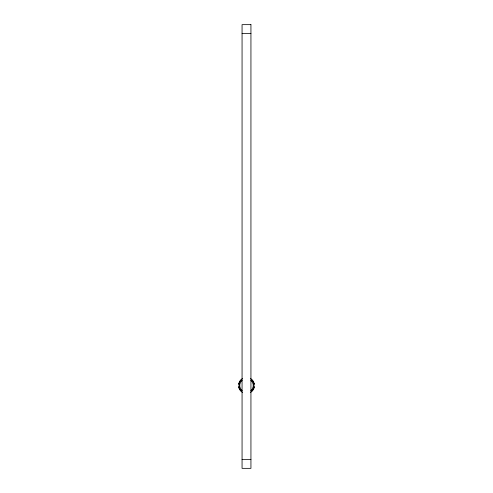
<?xml version="1.0" encoding="UTF-8"?>
<svg xmlns="http://www.w3.org/2000/svg" width="493" height="493" viewBox="0 0 493 493"><rect width="100%" height="100%" fill="white"/><g stroke="black" fill="none" stroke-linecap="round" stroke-linejoin="round"><path stroke-width="0.74" d="M242.063 33.524L250.937 33.524M242.063 459.476L250.937 459.476M250.851 380.306A6.766 6.766 0 0 1 250.851 390.678M242.149 390.678A6.766 6.766 0 0 1 242.149 380.306M254.061 386.826A7.678 7.678 0 0 1 251.436 391.374M241.564 391.374A7.678 7.678 0 0 1 238.939 386.826M238.939 384.158A7.678 7.678 0 0 1 241.564 379.61M251.436 379.61A7.678 7.678 0 0 1 254.061 384.158M251.368 379.69A7.574 7.574 0 0 1 251.368 391.294M241.632 391.294A7.574 7.574 0 0 1 241.632 379.69M254.363 386.876A7.987 7.987 0 0 1 250.493 392.403M242.507 392.403A7.987 7.987 0 0 1 238.637 386.876M238.637 384.102A7.987 7.987 0 0 1 238.994 382.759M239.586 381.496A7.987 7.987 0 0 1 242.507 378.575M250.493 378.575A7.987 7.987 0 0 1 253.414 381.496M254.006 382.759A7.987 7.987 0 0 1 254.363 384.102M250.937 24.65L242.063 24.65L242.063 468.35L250.937 468.35L250.937 24.65"/></g></svg>
